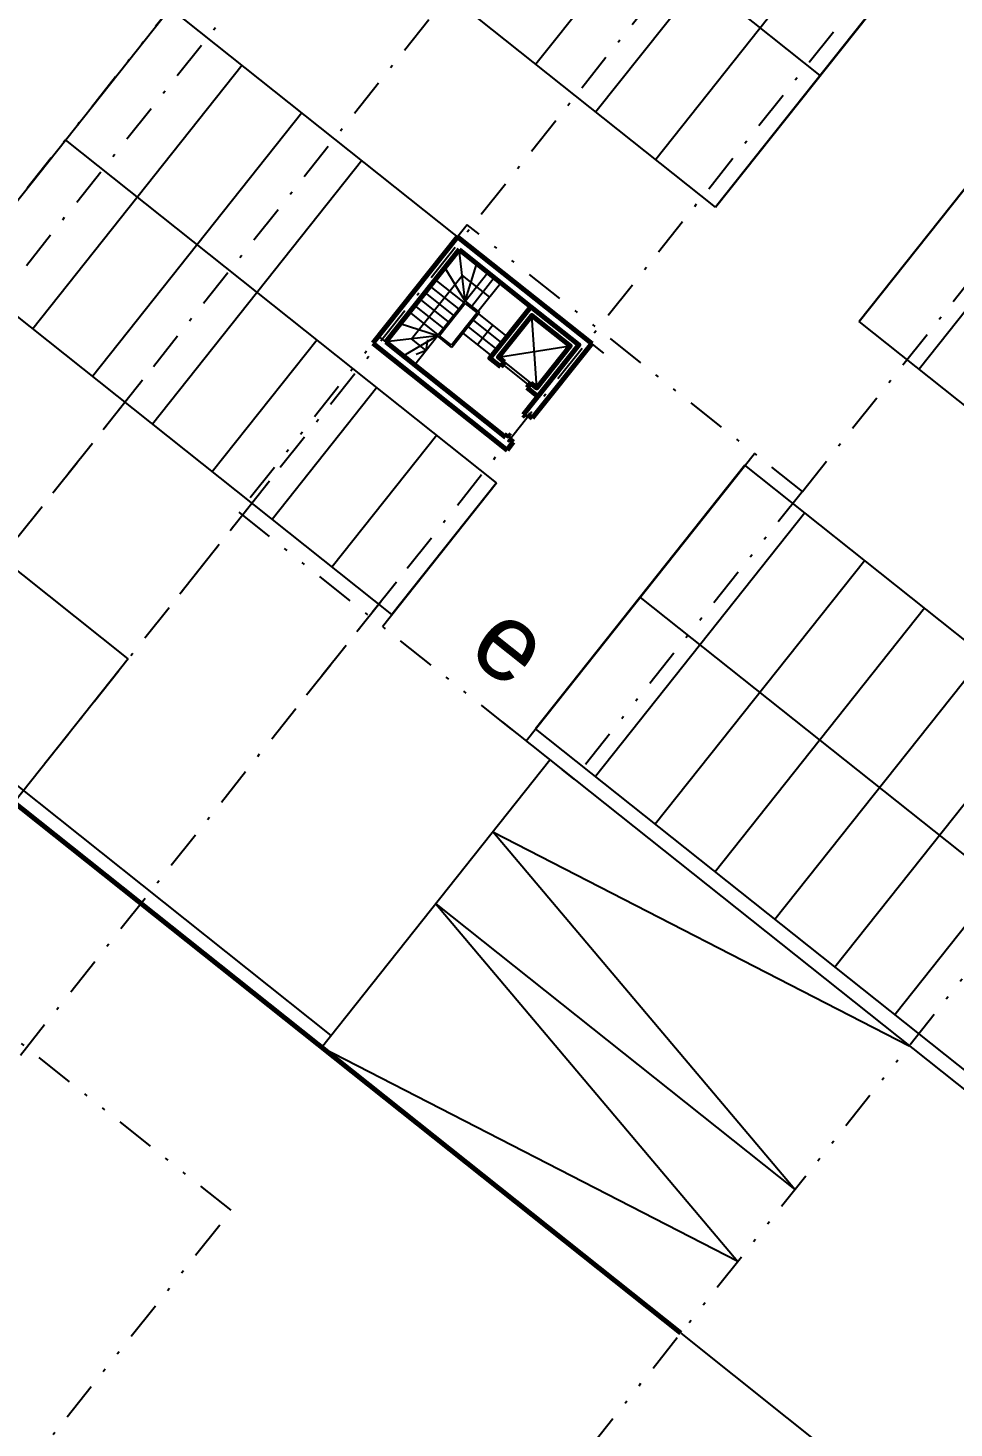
# Model space of a CAD drawing. Header units: metres. Extents: x -664657 to -643449, y -1076720 to -1062383.
# Drawn here: x -657606.88 to -657576.6, y -1068056.24 to -1068010.51 of the extents above; entities that cross this region are included whole.
import ezdxf

# ---------------------------------------------------------------- set-up
doc = ezdxf.new("R2010")
doc.units = ezdxf.units.M
doc.header["$LTSCALE"] = 0.1
doc.linetypes.add('DASHDOT', pattern=[25.4, 12.7, -6.35, 0, -6.35])
doc.linetypes.add('DIVIDE', pattern=[31.75, 12.7, -6.35, 0, -6.35, 0, -6.35])
for name, color, linetype in [('AA_THER_popis', 6, 'Continuous'), ('AA_THER_slabá', 4, 'Continuous'), ('AA_THER_čerchovaná', 84, 'DIVIDE')]:
    doc.layers.add(name, color=color, linetype=linetype)
doc.layers.add('AA_THER_silná', color=1, linetype='Continuous', lineweight=70)
doc.styles.get("Standard").update_dxf_attribs({"font": 'arial.ttf', "width": 0.8})

msp = doc.modelspace()

# ---------------------------------------------------------------- linework, layer by layer
at = {"layer": 'AA_THER_popis'}
for p, q in [((-657595.18, -1068020.761), (-657595.415, -1068020.575)), ((-657603.605, -1068031.118), (-657610.768, -1068025.423)), ((-657603.605, -1068031.118), (-657607.34, -1068035.814))]:
    msp.add_line(p, q, dxfattribs=at)
at = {"layer": 'AA_THER_silná'}
for p, q in [((-657592.832, -1068017.326), (-657595.601, -1068020.809)), ((-657592.832, -1068017.326), (-657588.449, -1068020.811)), ((-657592.784, -1068017.748), (-657595.18, -1068020.761)), ((-657592.784, -1068017.748), (-657590.436, -1068019.615)), ((-657590.436, -1068019.615), (-657591.774, -1068021.298)), ((-657595.601, -1068020.809), (-657591.218, -1068024.295)), ((-657595.18, -1068020.761), (-657591.266, -1068023.873)), ((-657588.87, -1068020.86), (-657590.69, -1068023.149)), ((-657588.449, -1068020.811), (-657590.393, -1068023.257)), ((-657591.297, -1068021.421), (-657591.421, -1068021.578)), ((-657585.54, -1068053.146), (-657624.677, -1068022.029)), ((-657590.436, -1068022.106), (-657590.56, -1068022.262)), ((-657590.612, -1068023.211), (-657590.69, -1068023.149)), ((-657590.612, -1068023.211), (-657590.55, -1068023.133)), ((-657590.55, -1068023.133), (-657590.393, -1068023.257)), ((-657591.188, -1068023.775), (-657591.266, -1068023.873)), ((-657591.016, -1068024.04), (-657591.218, -1068024.295)), ((-657591.188, -1068023.775), (-657591.11, -1068023.837)), ((-657591.11, -1068023.837), (-657591.172, -1068023.916)), ((-657591.172, -1068023.916), (-657591.016, -1068024.04))]:
    msp.add_line(p, q, dxfattribs=at)
for points in [[(-657591.421, -1068021.578), (-657591.774, -1068021.298), (-657590.436, -1068019.615), (-657588.87, -1068020.86), (-657590.208, -1068022.542), (-657590.56, -1068022.262)], [(-657591.297, -1068021.421), (-657591.493, -1068021.266), (-657590.403, -1068019.896), (-657589.151, -1068020.892), (-657590.24, -1068022.261), (-657590.436, -1068022.106)]]:
    msp.add_lwpolyline(points, dxfattribs=at)
at = {"layer": 'AA_THER_slabá'}
for p, q in [((-657609.382, -1068018.86), (-657584.488, -1067987.55)), ((-657580.979, -1068012.059), (-657595.068, -1068000.857)), ((-657583.426, -1068003.086), (-657590.272, -1068011.696)), ((-657581.469, -1068004.642), (-657588.315, -1068013.252)), ((-657584.401, -1068016.364), (-657598.491, -1068005.162)), ((-657579.513, -1068006.198), (-657586.358, -1068014.808)), ((-657584.401, -1068016.364), (-657576.622, -1068006.58)), ((-657577.556, -1068007.754), (-657584.401, -1068016.364)), ((-657588.048, -1068021.13), (-657602.225, -1068009.858)), ((-657599.877, -1068011.725), (-657606.722, -1068020.335)), ((-657572.859, -1068011.488), (-657579.705, -1068020.098)), ((-657579.705, -1068020.098), (-657572.859, -1068011.488)), ((-657570.902, -1068013.044), (-657577.748, -1068021.654)), ((-657597.92, -1068013.281), (-657604.766, -1068021.891)), ((-657591.558, -1068025.365), (-657605.648, -1068014.163)), ((-657595.963, -1068014.837), (-657602.809, -1068023.447)), ((-657592.591, -1068019.434), (-657592.784, -1068017.748)), ((-657592.591, -1068019.434), (-657592.208, -1068018.205)), ((-657594.981, -1068029.671), (-657609.071, -1068018.468)), ((-657594.337, -1068020.665), (-657592.688, -1068018.591)), ((-657592.622, -1068019.473), (-657593.562, -1068018.726)), ((-657592.591, -1068019.434), (-657593.253, -1068018.338)), ((-657592.688, -1068018.591), (-657591.795, -1068019.3)), ((-657592.591, -1068019.434), (-657591.845, -1068018.495)), ((-657592.38, -1068019.602), (-657591.633, -1068018.663)), ((-657592.958, -1068019.896), (-657593.898, -1068019.149)), ((-657592.79, -1068019.684), (-657593.73, -1068018.938)), ((-657592.169, -1068019.77), (-657591.422, -1068018.831)), ((-657593.295, -1068020.318), (-657594.234, -1068019.572)), ((-657593.127, -1068020.107), (-657594.066, -1068019.36)), ((-657592.591, -1068019.434), (-657593.494, -1068020.569)), ((-657592.583, -1068019.504), (-657593.423, -1068020.561)), ((-657592.591, -1068019.434), (-657592.122, -1068019.807)), ((-657592.583, -1068019.504), (-657592.192, -1068019.815)), ((-657593.463, -1068020.53), (-657594.402, -1068019.783)), ((-657592.192, -1068019.815), (-657593.032, -1068020.872)), ((-657592.122, -1068019.807), (-657593.024, -1068020.942)), ((-657592.321, -1068020.058), (-657591.382, -1068020.805)), ((-657592.153, -1068019.846), (-657591.213, -1068020.593)), ((-657590.24, -1068022.261), (-657590.403, -1068019.896)), ((-657559.354, -1068036.279), (-657579.705, -1068020.098)), ((-657593.494, -1068020.569), (-657594.71, -1068020.171)), ((-657593.032, -1068020.872), (-657593.423, -1068020.561)), ((-657592.657, -1068020.48), (-657591.718, -1068021.227)), ((-657592.489, -1068020.269), (-657591.55, -1068021.016)), ((-657591.683, -1068020.22), (-657592.187, -1068020.854)), ((-657597.429, -1068020.698), (-657600.852, -1068025.003)), ((-657593.494, -1068020.569), (-657595.18, -1068020.761)), ((-657593.494, -1068020.569), (-657594.604, -1068021.219)), ((-657593.859, -1068021.045), (-657594.337, -1068020.665)), ((-657593.486, -1068020.575), (-657594.233, -1068021.514)), ((-657593.859, -1068021.045), (-657593.811, -1068020.691)), ((-657593.024, -1068020.942), (-657593.494, -1068020.569)), ((-657591.493, -1068021.266), (-657589.151, -1068020.892)), ((-657593.859, -1068021.045), (-657594.193, -1068021.172)), ((-657591.297, -1068021.421), (-657590.436, -1068022.106)), ((-657591.359, -1068021.5), (-657590.498, -1068022.184)), ((-657595.472, -1068022.254), (-657598.895, -1068026.559)), ((-657593.515, -1068023.81), (-657596.938, -1068028.115)), ((-657590.596, -1068033.796), (-657583.128, -1068024.403)), ((-657583.439, -1068024.794), (-657590.285, -1068033.405)), ((-657563.088, -1068040.975), (-657583.439, -1068024.794)), ((-657595.292, -1068030.062), (-657591.558, -1068025.365)), ((-657591.558, -1068025.365), (-657594.981, -1068029.671)), ((-657581.482, -1068026.35), (-657588.328, -1068034.96)), ((-657579.525, -1068027.906), (-657586.371, -1068036.516)), ((-657566.51, -1068045.28), (-657586.862, -1068029.099)), ((-657577.568, -1068029.462), (-657584.414, -1068038.072)), ((-657596.97, -1068043.42), (-657614.19, -1068029.728)), ((-657575.612, -1068031.018), (-657582.457, -1068039.628)), ((-657573.655, -1068032.574), (-657580.5, -1068041.184)), ((-657591.379, -1068033.174), (-657570.245, -1068049.977)), ((-657569.933, -1068049.585), (-657590.285, -1068033.405)), ((-657571.698, -1068034.129), (-657578.544, -1068042.74)), ((-657597.281, -1068043.811), (-657589.813, -1068034.418)), ((-657581.806, -1068048.45), (-657591.68, -1068036.767)), ((-657591.68, -1068036.767), (-657578.072, -1068043.753)), ((-657593.547, -1068039.115), (-657581.806, -1068048.45)), ((-657593.547, -1068039.115), (-657583.673, -1068050.798)), ((-657583.673, -1068050.798), (-657597.281, -1068043.811)), ((-657585.54, -1068053.146), (-657577.713, -1068059.37))]:
    msp.add_line(p, q, dxfattribs=at)
at = {"layer": 'AA_THER_čerchovaná', "color": 6, "linetype": 'DASHDOT'}
for p, q in [((-657610.213, -1068022.396), (-657578.075, -1067981.974)), ((-657606.065, -1068025.694), (-657573.926, -1067985.273)), ((-657601.916, -1068028.993), (-657569.778, -1067988.571)), ((-657597.768, -1068032.291), (-657565.629, -1067991.87)), ((-657581.562, -1068025.648), (-657558.937, -1067997.191)), ((-657635.137, -1068062.26), (-657602.999, -1068021.838)), ((-657630.989, -1068065.558), (-657598.85, -1068025.137)), ((-657626.84, -1068068.857), (-657594.702, -1068028.435))]:
    msp.add_line(p, q, dxfattribs=at)
at = {"layer": 'AA_THER_čerchovaná'}
for p, q in [((-657601.914, -1068009.467), (-657609.382, -1068018.86)), ((-657609.548, -1068083.343), (-657551.934, -1068010.878)), ((-657592.521, -1068016.935), (-657599.989, -1068026.328)), ((-657581.562, -1068025.648), (-657592.521, -1068016.935)), ((-657600.233, -1068049.13), (-657634.673, -1068021.747)), ((-657581.562, -1068025.648), (-657589.03, -1068035.041)), ((-657599.989, -1068026.328), (-657589.03, -1068035.041)), ((-657607.701, -1068058.523), (-657600.233, -1068049.13))]:
    msp.add_line(p, q, dxfattribs=at)

# ---------------------------------------------------------------- texts
at = {"layer": 'AA_THER_popis'}
msp.add_text('e', height=2.5, rotation=321.5127, dxfattribs=at).set_placement((-657592.594, -1068030.968))

doc.saveas('drawing.dxf')
